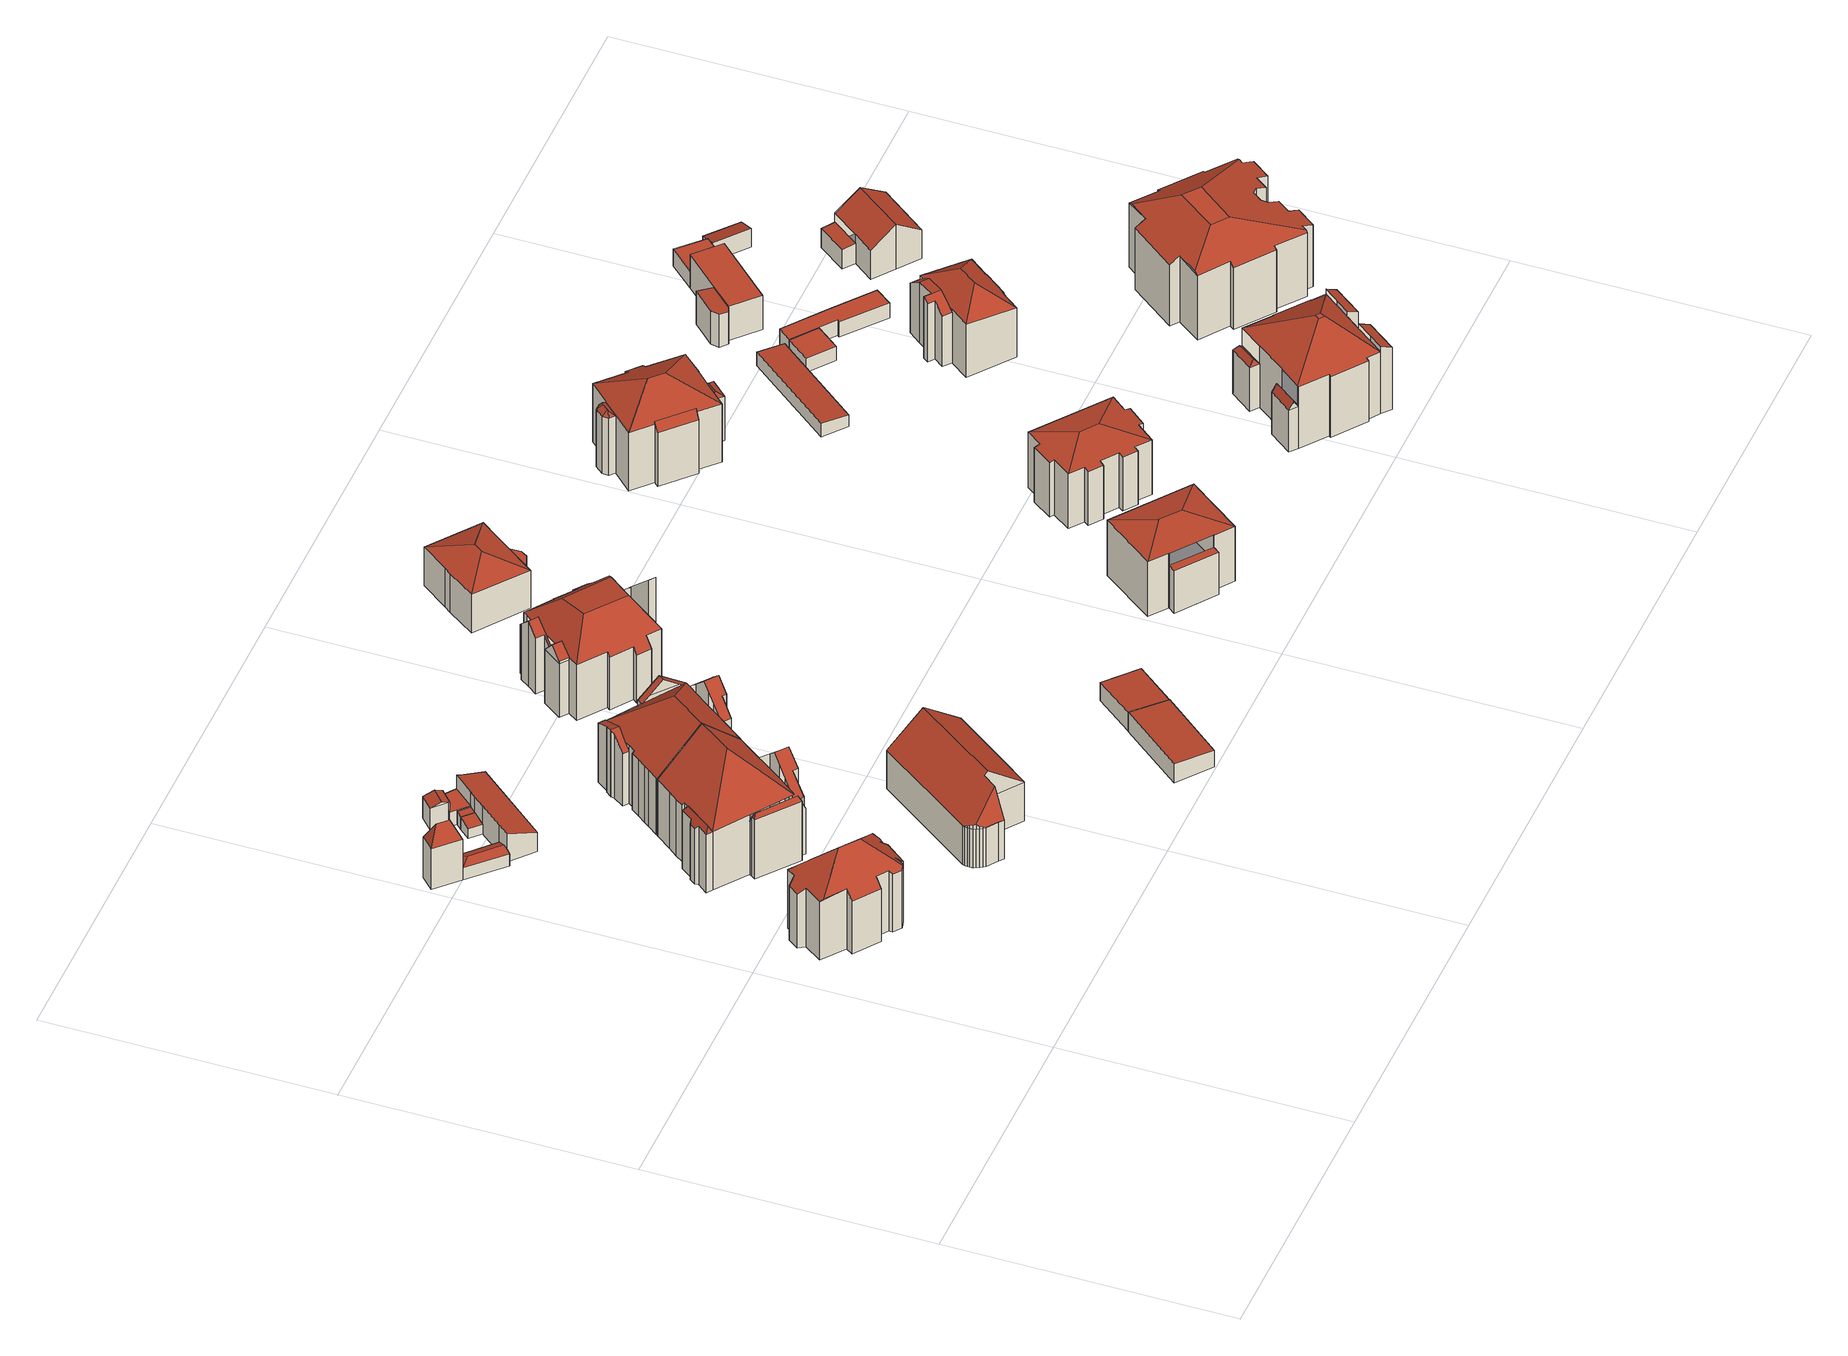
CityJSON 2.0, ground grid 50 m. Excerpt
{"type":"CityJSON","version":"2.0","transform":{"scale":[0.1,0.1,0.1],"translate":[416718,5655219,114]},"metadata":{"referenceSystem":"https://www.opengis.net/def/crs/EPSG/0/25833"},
"CityObjects":{
"building1":{"type":"Building","attributes":{"Dachtyp_tdc":"tdcFreeFormRoof","Gemeindeschluessel":14612000,"Dachneigung":44.99,"QualitaetDacherkennung":60,"Geometrietyp2DReferenz":"3000","measuredHeight":16.73,"function":"31001_9998","roofType":"5000"},"geometry":[{"type":"Solid","lod":"2","boundaries":[[[[0,1,2,3]],[[1,4,5,2]],[[4,6,7,5]],[[6,8,9,7]],[[8,10,11,9]],[[10,12,13,11]],[[12,14,15,13]],[[14,16,17,15]],[[16,18,19,17]],[[18,20,21,19]],[[20,22,23,21]],[[22,24,25,23]],[[24,26,27,25]],[[26,28,29,27]],[[28,30,31,29]],[[30,32,33,31]],[[32,34,35,33]],[[34,36,37,35]],[[36,38,39,37]],[[38,40,41,39]],[[40,42,43,41]],[[42,44,45,43]],[[44,46,47,45]],[[46,48,49,47]],[[48,50,51,49]],[[50,52,53,51]],[[52,54,55,53]],[[54,0,3,55]],[[56,57,8,6,4,1,0,58]],[[36,34,32,30,28,26,59,60,61,40,38]],[[60,56,58,54,52,50,48,46,44,42,61]],[[59,24,22,20,18,16,14,12,10,57,56,60]],[[10,8,57]],[[26,24,59]],[[42,40,61]],[[0,54,58]],[[3,2,5,7,9,11,13,15,17,19,21,23,25,27,29,31,33,35,37,39,41,43,45,47,49,51,53,55]]]],"semantics":{"surfaces":[{"type":"WallSurface"},{"type":"RoofSurface"},{"type":"GroundSurface"}],"values":[[0,0,0,0,0,0,0,0,0,0,0,0,0,0,0,0,0,0,0,0,0,0,0,0,0,0,0,0,1,1,1,1,0,0,0,0,2]]}}]},
"building2":{"type":"Building","attributes":{"Dachtyp_tdc":"tdcFreeFormRoof","Gemeindeschluessel":14612000,"Dachneigung":65.09,"QualitaetDacherkennung":2,"Geometrietyp2DReferenz":"3000","measuredHeight":11.68,"function":"31001_9998","roofType":"5000"},"geometry":[{"type":"Solid","lod":"2","boundaries":[[[[62,63,64]],[[64,63,65,66]],[[63,67,68,65]],[[67,69,70,68]],[[69,64,66,70]],[[71,69,67]],[[62,71,67,63]],[[71,62,64,69]],[[66,65,68,70]]]],"semantics":{"surfaces":[{"type":"RoofSurface"},{"type":"WallSurface"},{"type":"GroundSurface"}],"values":[[0,1,1,1,1,0,0,0,2]]}}]},
"building3":{"type":"Building","attributes":{"Dachtyp_tdc":"tdcFreeFormRoof","Gemeindeschluessel":14612000,"Dachneigung":19.41,"QualitaetDacherkennung":43,"Geometrietyp2DReferenz":"3000","measuredHeight":3.13,"function":"31001_9998","roofType":"5000"},"geometry":[{"type":"Solid","lod":"2","boundaries":[[[[72,73,74,75]],[[73,76,65,74]],[[76,77,66,65]],[[77,78,79,66]],[[78,72,75,79]],[[80,77,76]],[[76,73,81,82,80]],[[82,78,77,80]],[[72,81,73]],[[78,82,81,72]],[[75,74,65,66,79]]]],"semantics":{"surfaces":[{"type":"WallSurface"},{"type":"RoofSurface"},{"type":"GroundSurface"}],"values":[[0,0,0,0,0,1,1,1,0,0,2]]}}]},
"building4":{"type":"Building","attributes":{"Gemeindeschluessel":14612000,"Geometrietyp2DReferenz":"3000","function":"31001_9998","roofType":"9999"},"children":["building4-1","building4-2","building4-3","building4-4"]},
"building4-1":{"type":"BuildingPart","attributes":{"Dachtyp_tdc":"tdcFreeFormRoof","Dachneigung":59.62,"QualitaetDacherkennung":45,"Geometrietyp2DReferenz":"3000","measuredHeight":12.99,"roofType":"5000"},"parents":["building4"],"geometry":[{"type":"MultiSurface","lod":"2","boundaries":[[[83,84,85,86]],[[84,87,88,85]],[[87,89,90,88]],[[89,91,92,90]],[[91,93,94,92]],[[95,96,97,98]],[[95,83,86,96]],[[93,91,99]],[[91,89,87,84,83,95,100,99]],[[95,98,100]],[[98,93,99,100]],[[86,85,88,90,92,94,97,96]]],"semantics":{"surfaces":[{"type":"WallSurface"},{"type":"RoofSurface"},{"type":"GroundSurface"}],"values":[0,0,0,0,0,0,0,1,1,1,1,2]}}]},
"building4-2":{"type":"BuildingPart","attributes":{"Dachtyp_tdc":"tdcGableRoof","Dachneigung":44.29,"QualitaetDacherkennung":63,"Geometrietyp2DReferenz":"3000","measuredHeight":16.95,"roofType":"3100"},"parents":["building4"],"geometry":[{"type":"MultiSurface","lod":"2","boundaries":[[[101,102,103,104,105]],[[102,106,107,103]],[[106,108,109,107]],[[108,110,111,109]],[[110,112,113,111]],[[112,114,115,113]],[[114,116,117,118,115]],[[110,108,106,102,101,119]],[[119,120,121,116,114,112,110]],[[118,122,123,124,104,103,107,109,111,113,115]]],"semantics":{"surfaces":[{"type":"WallSurface"},{"type":"RoofSurface"},{"type":"GroundSurface"}],"values":[0,0,0,0,0,0,0,1,1,2]}}]},
"building4-3":{"type":"BuildingPart","attributes":{"Dachtyp_tdc":"tdcFreeFormRoof","Dachneigung":65.92,"QualitaetDacherkennung":29,"Geometrietyp2DReferenz":"3000","measuredHeight":13.08,"roofType":"5000"},"parents":["building4"],"geometry":[{"type":"MultiSurface","lod":"2","boundaries":[[[117,125,126,118]],[[125,127,128,126]],[[127,129,130,128]],[[129,131,132,130]],[[131,133,134,132]],[[133,135,136,134]],[[133,131,137]],[[131,129,138,137]],[[129,127,138]],[[127,125,117,139]],[[127,139,140,135,133,137,138]],[[122,118,126,128,130,132,134,136,123]]],"semantics":{"surfaces":[{"type":"WallSurface"},{"type":"RoofSurface"},{"type":"GroundSurface"}],"values":[0,0,0,0,0,0,1,1,1,1,1,2]}}]},
"building4-4":{"type":"BuildingPart","attributes":{"Dachtyp_tdc":"tdcHipAndGableRoof","Dachneigung":43.35,"QualitaetDacherkennung":45,"Geometrietyp2DReferenz":"3000","measuredHeight":19.34,"roofType":"5000"},"parents":["building4"],"geometry":[{"type":"MultiSurface","lod":"2","boundaries":[[[141,142,143,144]],[[142,145,146,143]],[[145,147,148,146]],[[147,149,150,148]],[[149,151,152,150]],[[151,153,154,152]],[[153,105,104,154]],[[155,98,97,136,135]],[[93,156,157,94]],[[156,141,144,157]],[[98,155,158,159]],[[158,120,160,105,153,151,159]],[[151,149,147,145,142,141,156,93,98,159]],[[144,143,146,148,150,152,154,104,124,123,136,97,94,157]]],"semantics":{"surfaces":[{"type":"WallSurface"},{"type":"RoofSurface"},{"type":"GroundSurface"}],"values":[0,0,0,0,0,0,0,0,0,0,1,1,1,2]}}]},
"building5":{"type":"Building","attributes":{"Dachtyp_tdc":"tdcPolyFlatRoof","Gemeindeschluessel":14612000,"Dachneigung":14.64,"QualitaetDacherkennung":51,"Geometrietyp2DReferenz":"3000","measuredHeight":2.59,"function":"31001_9998","roofType":"2100"},"geometry":[{"type":"Solid","lod":"2","boundaries":[[[[161,162,163,164]],[[162,165,166,163]],[[165,167,168,166]],[[167,161,164,168]],[[167,165,162,161]],[[164,163,166,168]]]],"semantics":{"surfaces":[{"type":"WallSurface"},{"type":"RoofSurface"},{"type":"GroundSurface"}],"values":[[0,0,0,0,1,2]]}}]},
"building6":{"type":"Building","attributes":{"Dachtyp_tdc":"tdcPolyFlatRoof","Gemeindeschluessel":14612000,"Dachneigung":19.6,"QualitaetDacherkennung":75,"Geometrietyp2DReferenz":"3000","measuredHeight":5.77,"function":"31001_9998","roofType":"2100"},"geometry":[{"type":"Solid","lod":"2","boundaries":[[[[169,170,171,172]],[[170,173,174,171]],[[173,175,176,174]],[[175,177,168,176]],[[177,178,166,168]],[[178,179,180,166]],[[179,181,182,180]],[[181,183,184,182]],[[183,169,172,184]],[[183,181,179,178,177,175,173,170,169]],[[172,171,174,176,168,166,180,182,184]]]],"semantics":{"surfaces":[{"type":"WallSurface"},{"type":"RoofSurface"},{"type":"GroundSurface"}],"values":[[0,0,0,0,0,0,0,0,0,1,2]]}}]},
"building7":{"type":"Building","attributes":{"Dachtyp_tdc":"tdcPolyFlatRoof","Gemeindeschluessel":14612000,"Dachneigung":11.37,"QualitaetDacherkennung":55,"Geometrietyp2DReferenz":"3000","measuredHeight":2.81,"function":"31001_9998","roofType":"2100"},"geometry":[{"type":"Solid","lod":"2","boundaries":[[[[162,185,186,163]],[[185,187,180,186]],[[187,165,166,180]],[[165,162,163,166]],[[165,187,185,162]],[[163,186,180,166]]]],"semantics":{"surfaces":[{"type":"WallSurface"},{"type":"RoofSurface"},{"type":"GroundSurface"}],"values":[[0,0,0,0,1,2]]}}]},
"building8":{"type":"Building","attributes":{"Dachtyp_tdc":"tdcFreeFormRoof","Gemeindeschluessel":14612000,"Dachneigung":20.77,"QualitaetDacherkennung":67,"Geometrietyp2DReferenz":"3000","measuredHeight":5.11,"function":"31001_9998","roofType":"5000"},"geometry":[{"type":"Solid","lod":"2","boundaries":[[[[188,189,190,191]],[[189,192,193,190]],[[192,194,195,193]],[[194,196,197,195]],[[196,198,199,197]],[[198,188,191,199]],[[194,192,200,201,198,196]],[[201,200,189,188]],[[192,189,200]],[[188,198,201]],[[191,190,193,195,197,199]]]],"semantics":{"surfaces":[{"type":"WallSurface"},{"type":"RoofSurface"},{"type":"GroundSurface"}],"values":[[0,0,0,0,0,0,1,1,0,0,2]]}}]},
"building9":{"type":"Building","attributes":{"Dachtyp_tdc":"tdcPolyFlatRoof","Gemeindeschluessel":14612000,"Dachneigung":0,"QualitaetDacherkennung":63,"Geometrietyp2DReferenz":"3000","measuredHeight":2.99,"function":"31001_9998","roofType":"1000"},"geometry":[{"type":"Solid","lod":"2","boundaries":[[[[202,203,180,182]],[[203,204,186,180]],[[204,205,206,186]],[[205,207,208,206]],[[207,209,210,208]],[[209,211,212,210]],[[211,213,214,212]],[[213,215,216,214]],[[215,202,182,216]],[[215,213,211,209,207,205,204,203,202]],[[182,180,186,206,208,210,212,214,216]]]],"semantics":{"surfaces":[{"type":"WallSurface"},{"type":"RoofSurface"},{"type":"GroundSurface"}],"values":[[0,0,0,0,0,0,0,0,0,1,2]]}}]},
"building10":{"type":"Building","attributes":{"Dachtyp_tdc":"tdcFreeFormRoof","Gemeindeschluessel":14612000,"Dachneigung":38.73,"QualitaetDacherkennung":68,"Geometrietyp2DReferenz":"3000","measuredHeight":13.42,"function":"31001_3211","roofType":"5000"},"geometry":[{"type":"Solid","lod":"2","boundaries":[[[[217,218,219,220]],[[218,221,222,219]],[[221,223,224,222]],[[223,225,226,224]],[[225,227,228,226]],[[227,229,230,228]],[[229,231,232,230]],[[231,233,234,232]],[[233,235,236,234]],[[235,237,238,236]],[[237,239,240,238]],[[239,241,242,240]],[[241,243,244,242]],[[243,245,246,244]],[[245,247,248,246]],[[247,217,220,248]],[[249,250,251,252,253,254,221,255]],[[245,256,257,258,259]],[[256,243,260,261,262,263,264,249,255,265,257]],[[217,258,257,265,218]],[[218,265,255,221]],[[231,250,249,264,233]],[[233,264,263,235]],[[235,263,262,237]],[[237,262,261,239]],[[239,261,260,241]],[[241,260,243]],[[245,259,247]],[[247,259,258,217]],[[223,254,253,225]],[[221,254,223]],[[225,253,252,227]],[[227,252,251,229]],[[229,251,250,231]],[[243,256,245]],[[220,219,222,224,226,228,230,232,234,236,238,240,242,244,246,248]]]],"semantics":{"surfaces":[{"type":"WallSurface"},{"type":"RoofSurface"},{"type":"GroundSurface"}],"values":[[0,0,0,0,0,0,0,0,0,0,0,0,0,0,0,0,1,1,1,0,0,0,0,0,0,0,0,0,0,0,0,0,0,0,0,2]]}}]},
"building11":{"type":"Building","attributes":{"Gemeindeschluessel":14612000,"Geometrietyp2DReferenz":"3000","function":"31001_9998","roofType":"9999"},"children":["building11-1","building11-2","building11-3","building11-4"]},
"building11-1":{"type":"BuildingPart","attributes":{"Dachtyp_tdc":"tdcHipAndGableRoof","Dachneigung":42.98,"QualitaetDacherkennung":52,"Geometrietyp2DReferenz":"3000","measuredHeight":19.14,"roofType":"5000"},"parents":["building11"],"geometry":[{"type":"MultiSurface","lod":"2","boundaries":[[[266,267,268,269]],[[267,270,271,268]],[[270,272,273,271]],[[272,274,275,273]],[[274,276,277,275]],[[276,278,279,277]],[[278,280,281,279]],[[280,282,283,284,281]],[[285,286,287,288]],[[286,289,290,287]],[[291,292,293,294,295]],[[292,266,269,293]],[[296,297,298,289,286,285,299]],[[285,300,301,282,280,278,276,274,272,270,267,266,299]],[[266,292,291,302,303,304,296,299]],[[269,268,271,273,275,277,279,281,284,305,288,287,306,307,294,293]]],"semantics":{"surfaces":[{"type":"WallSurface"},{"type":"RoofSurface"},{"type":"GroundSurface"}],"values":[0,0,0,0,0,0,0,0,0,0,0,0,1,1,1,2]}}]},
"building11-2":{"type":"BuildingPart","attributes":{"Dachtyp_tdc":"tdcGableRoof","Dachneigung":22.25,"QualitaetDacherkennung":24,"Geometrietyp2DReferenz":"3000","measuredHeight":13.71,"roofType":"3100"},"parents":["building11"],"geometry":[{"type":"MultiSurface","lod":"2","boundaries":[[[308,309,285,288,310]],[[283,311,312,284]],[[311,313,314,312]],[[313,315,316,314]],[[315,317,318,316]],[[317,319,320,318]],[[319,321,322,320]],[[321,308,310,322]],[[317,315,313,311,283,301,323]],[[323,309,308,321,319,317]],[[310,288,305,284,312,314,316,318,320,322]]],"semantics":{"surfaces":[{"type":"WallSurface"},{"type":"RoofSurface"},{"type":"GroundSurface"}],"values":[0,0,0,0,0,0,0,0,1,1,2]}}]},
"building11-3":{"type":"BuildingPart","attributes":{"Dachtyp_tdc":"tdcGableRoof","Dachneigung":37.11,"QualitaetDacherkennung":23,"Geometrietyp2DReferenz":"3000","measuredHeight":15.25,"roofType":"3100"},"parents":["building11"],"geometry":[{"type":"MultiSurface","lod":"2","boundaries":[[[290,324,325,287]],[[324,326,327,325]],[[326,328,329,330,327]],[[326,324,331]],[[324,290,298,332,331]],[[328,326,331,332,297,333]],[[287,325,327,330,306]]],"semantics":{"surfaces":[{"type":"WallSurface"},{"type":"RoofSurface"},{"type":"GroundSurface"}],"values":[0,0,0,0,1,1,2]}}]},
"building11-4":{"type":"BuildingPart","attributes":{"Dachtyp_tdc":"tdcGableRoof","Dachneigung":44.66,"QualitaetDacherkennung":70,"Geometrietyp2DReferenz":"3000","measuredHeight":16.88,"roofType":"3100"},"parents":["building11"],"geometry":[{"type":"MultiSurface","lod":"2","boundaries":[[[334,295,294,335]],[[329,336,337,330]],[[336,338,339,337]],[[338,340,341,339]],[[340,342,343,341]],[[342,344,345,343]],[[344,346,347,345]],[[346,334,335,347]],[[342,340,338,336,329,348,304,349]],[[349,302,295,334,346,344,342]],[[335,294,307,306,330,337,339,341,343,345,347]]],"semantics":{"surfaces":[{"type":"WallSurface"},{"type":"RoofSurface"},{"type":"GroundSurface"}],"values":[0,0,0,0,0,0,0,0,1,1,2]}}]},
"building12":{"type":"Building","attributes":{"Dachtyp_tdc":"tdcPolyFlatRoof","Gemeindeschluessel":14612000,"Dachneigung":4.57,"QualitaetDacherkennung":55,"Geometrietyp2DReferenz":"3000","measuredHeight":3.99,"function":"31001_9998","roofType":"2100"},"geometry":[{"type":"Solid","lod":"2","boundaries":[[[[350,351,352,353]],[[351,354,355,352]],[[354,356,357,355]],[[356,350,353,357]],[[356,354,351,350]],[[353,352,355,357]]]],"semantics":{"surfaces":[{"type":"WallSurface"},{"type":"RoofSurface"},{"type":"GroundSurface"}],"values":[[0,0,0,0,1,2]]}}]},
"building13":{"type":"Building","attributes":{"Dachtyp_tdc":"tdcPolyFlatRoof","Gemeindeschluessel":14612000,"Dachneigung":4.62,"QualitaetDacherkennung":66,"Geometrietyp2DReferenz":"3000","measuredHeight":3.86,"function":"31001_9998","roofType":"2100"},"geometry":[{"type":"Solid","lod":"2","boundaries":[[[[358,359,360,361]],[[359,362,363,360]],[[362,364,365,363]],[[364,358,361,365]],[[364,362,359,358]],[[361,360,363,365]]]],"semantics":{"surfaces":[{"type":"WallSurface"},{"type":"RoofSurface"},{"type":"GroundSurface"}],"values":[[0,0,0,0,1,2]]}}]},
"building14":{"type":"Building","attributes":{"Gemeindeschluessel":14612000,"Geometrietyp2DReferenz":"3000","function":"31001_9998","roofType":"9999"},"children":["building14-1","building14-2","building14-3","building14-4"]},
"building14-1":{"type":"BuildingPart","attributes":{"Dachtyp_tdc":"tdcGableRoof","Dachneigung":45.53,"QualitaetDacherkennung":38,"Geometrietyp2DReferenz":"3000","measuredHeight":13.4,"roofType":"3100"},"parents":["building14"],"geometry":[{"type":"MultiSurface","lod":"2","boundaries":[[[366,367,368,369]],[[367,370,371,368]],[[370,372,373,371]],[[372,374,375,373]],[[374,376,377,375]],[[376,378,379,377]],[[380,366,369,381]],[[382,383,378,376,374,372,370]],[[370,367,366,380,384,385,382]],[[369,368,371,373,375,377,379,386,387,381]]],"semantics":{"surfaces":[{"type":"WallSurface"},{"type":"RoofSurface"},{"type":"GroundSurface"}],"values":[0,0,0,0,0,0,0,1,1,2]}}]},
"building14-2":{"type":"BuildingPart","attributes":{"Dachtyp_tdc":"tdcCutTentRoof","Dachneigung":44.46,"QualitaetDacherkennung":56,"Geometrietyp2DReferenz":"3000","measuredHeight":16.16,"roofType":"9999"},"parents":["building14"],"geometry":[{"type":"MultiSurface","lod":"2","boundaries":[[[388,379,378]],[[388,389,390,379]],[[389,391,392,390]],[[391,393,394,392]],[[393,395,396,394]],[[395,397,398,396]],[[397,399,400,398]],[[399,401,402,400]],[[401,403,404,402]],[[403,405,406,404]],[[407,408,409,410]],[[408,411,412,409]],[[411,413,414,412]],[[413,415,416,414]],[[415,417,418,416]],[[417,419,420,418]],[[419,421,422,420]],[[421,423,424,422]],[[423,425,426,424]],[[425,427,426]],[[403,401,399,397,395,393,391,389,428,429]],[[408,407,405,403,429,430]],[[423,421,419,417,415,413,411,408,430,431]],[[389,388,383,432,385,433,425,423,431,428]],[[431,430,429,428]],[[379,390,392,394,396,398,400,402,404,406,410,409,412,414,416,418,420,422,424,426,387,386]]],"semantics":{"surfaces":[{"type":"WallSurface"},{"type":"RoofSurface"},{"type":"GroundSurface"}],"values":[0,0,0,0,0,0,0,0,0,0,0,0,0,0,0,0,0,0,0,0,1,1,1,1,1,2]}}]},
"building14-3":{"type":"BuildingPart","attributes":{"Dachtyp_tdc":"tdcPolyFlatRoof","Dachneigung":44.87,"QualitaetDacherkennung":36,"Geometrietyp2DReferenz":"3000","measuredHeight":18.58,"roofType":"2100"},"parents":["building14"],"geometry":[{"type":"MultiSurface","lod":"2","boundaries":[[[434,435,436,437]],[[435,438,410,436]],[[438,407,410]],[[405,434,437,406]],[[405,438,435,434]],[[437,436,410,406]]],"semantics":{"surfaces":[{"type":"WallSurface"},{"type":"RoofSurface"},{"type":"GroundSurface"}],"values":[0,0,0,0,1,2]}}]},
"building14-4":{"type":"BuildingPart","attributes":{"Dachtyp_tdc":"tdcGableRoof","Dachneigung":49.42,"QualitaetDacherkennung":43,"Geometrietyp2DReferenz":"3000","measuredHeight":13.45,"roofType":"3100"},"parents":["building14"],"geometry":[{"type":"MultiSurface","lod":"2","boundaries":[[[439,440,441,442]],[[440,443,380,381,441]],[[427,439,442,426]],[[444,445,446,447]],[[443,440,446,445,433,448]],[[439,447,446,440]],[[427,425,444,447,439]],[[442,441,381,387,426]]],"semantics":{"surfaces":[{"type":"WallSurface"},{"type":"RoofSurface"},{"type":"GroundSurface"}],"values":[0,0,0,1,1,0,0,2]}}]},
"building15":{"type":"Building","attributes":{"Gemeindeschluessel":14612000,"Geometrietyp2DReferenz":"3000","function":"31001_9998","roofType":"9999"},"children":["building15-1","building15-2"]},
"building15-1":{"type":"BuildingPart","attributes":{"Dachtyp_tdc":"tdcHipRoof","Dachneigung":20.78,"QualitaetDacherkennung":59,"Geometrietyp2DReferenz":"3000","measuredHeight":10.06,"roofType":"3200"},"parents":["building15"],"geometry":[{"type":"MultiSurface","lod":"2","boundaries":[[[449,450,451,452]],[[450,453,454,451]],[[453,455,456,454]],[[455,457,458,456]],[[457,459,460,458]],[[459,461,462,463,460]],[[464,449,452,465,466]],[[459,457,467]],[[450,449,468]],[[457,455,453,450,468,467]],[[449,464,461,459,467,468]],[[452,451,454,456,458,460,463,465]]],"semantics":{"surfaces":[{"type":"WallSurface"},{"type":"RoofSurface"},{"type":"GroundSurface"}],"values":[0,0,0,0,0,0,0,1,1,1,1,2]}}]},
"building15-2":{"type":"BuildingPart","attributes":{"Dachtyp_tdc":"tdcPolyFlatRoof","Dachneigung":3.1,"QualitaetDacherkennung":47,"Geometrietyp2DReferenz":"3000","measuredHeight":4.88,"roofType":"2100"},"parents":["building15"],"geometry":[{"type":"MultiSurface","lod":"2","boundaries":[[[469,466,465,470]],[[462,471,472,463]],[[471,473,474,472]],[[473,475,476,474]],[[475,477,478,476]],[[477,479,480,478]],[[479,481,482,480]],[[481,483,484,482]],[[481,479,477,475,473,471,462,466,469,483]],[[484,470,465,463,472,474,476,478,480,482]],[[483,469,470,484]]],"semantics":{"surfaces":[{"type":"WallSurface"},{"type":"RoofSurface"},{"type":"GroundSurface"}],"values":[0,0,0,0,0,0,0,0,1,2,0]}}]},
"building16":{"type":"Building","attributes":{"Gemeindeschluessel":14612000,"Geometrietyp2DReferenz":"3000","function":"31001_9998","roofType":"9999"},"children":["building16-1","building16-2"]},
"building16-1":{"type":"BuildingPart","attributes":{"Dachtyp_tdc":"tdcHipRoof","Dachneigung":12.23,"QualitaetDacherkennung":82,"Geometrietyp2DReferenz":"3000","measuredHeight":12.56,"roofType":"3200"},"parents":["building16"],"geometry":[{"type":"MultiSurface","lod":"2","boundaries":[[[485,486,487,488,489]],[[486,490,491,487]],[[490,492,493,491]],[[492,494,495,493]],[[494,496,497,495]],[[496,498,499,497]],[[498,500,501,502,499]],[[496,494,503]],[[492,490,504]],[[494,492,504,503]],[[490,486,485,500,498,496,503,504]],[[488,487,491,493,495,497,499,502]]],"semantics":{"surfaces":[{"type":"WallSurface"},{"type":"RoofSurface"},{"type":"GroundSurface"}],"values":[0,0,0,0,0,0,0,1,1,1,1,2]}}]},
"building16-2":{"type":"BuildingPart","attributes":{"Dachtyp_tdc":"tdcPolyFlatRoof","Dachneigung":0,"QualitaetDacherkennung":47,"Geometrietyp2DReferenz":"3000","measuredHeight":8.72,"roofType":"1000"},"parents":["building16"],"geometry":[{"type":"MultiSurface","lod":"2","boundaries":[[[501,505,499,502]],[[505,506,507,499]],[[506,508,509,507]],[[508,489,488,509]],[[489,508,506,505,501]],[[502,499,507,509,488]]],"semantics":{"surfaces":[{"type":"WallSurface"},{"type":"RoofSurface"},{"type":"GroundSurface"}],"values":[0,0,0,0,1,2]}}]},
"building17":{"type":"Building","attributes":{"Dachtyp_tdc":"tdcHipRoof","Gemeindeschluessel":14612000,"Dachneigung":12.37,"QualitaetDacherkennung":81,"Geometrietyp2DReferenz":"3000","measuredHeight":12.57,"function":"31001_9998","roofType":"3200"},"geometry":[{"type":"Solid","lod":"2","boundaries":[[[[510,511,512,513]],[[511,514,515,512]],[[514,516,517,515]],[[516,518,519,517]],[[518,520,521,519]],[[520,522,523,521]],[[522,524,525,523]],[[524,526,527,525]],[[526,528,529,527]],[[528,530,531,529]],[[530,532,533,531]],[[532,534,535,533]],[[534,536,537,535]],[[536,538,539,537]],[[538,540,541,539]],[[540,542,543,541]],[[542,544,545,543]],[[544,546,547,545]],[[546,548,549,547]],[[548,510,513,549]],[[544,542,540,538,536,534,550]],[[532,530,528,526,524,522,551]],[[534,532,551,550]],[[522,520,518,516,514,511,510,548,546,544,550,551]],[[513,512,515,517,519,521,523,525,527,529,531,533,535,537,539,541,543,545,547,549]]]],"semantics":{"surfaces":[{"type":"WallSurface"},{"type":"RoofSurface"},{"type":"GroundSurface"}],"values":[[0,0,0,0,0,0,0,0,0,0,0,0,0,0,0,0,0,0,0,0,1,1,1,1,2]]}}]},
"building18":{"type":"Building","attributes":{"Gemeindeschluessel":14612000,"Geometrietyp2DReferenz":"3000","function":"31001_9998","roofType":"9999"},"children":["building18-1","building18-2","building18-3","building18-4"]},
"building18-1":{"type":"BuildingPart","attributes":{"Dachtyp_tdc":"tdcFreeFormRoof","Dachneigung":39.09,"QualitaetDacherkennung":1,"Geometrietyp2DReferenz":"3000","measuredHeight":12.44,"roofType":"5000"},"parents":["building18"],"geometry":[{"type":"MultiSurface","lod":"2","boundaries":[[[552,553,554,555]],[[553,556,557,554]],[[556,558,559,557]],[[558,560,561,559]],[[560,562,563,561]],[[564,562,560]],[[565,564,560,558]],[[566,565,558,556]],[[567,566,556,553]],[[567,553,552]],[[564,565,566,567,552,562]],[[555,554,557,559,561,563]]],"semantics":{"surfaces":[{"type":"WallSurface"},{"type":"RoofSurface"},{"type":"GroundSurface"}],"values":[0,0,0,0,0,1,1,1,1,1,1,2]}}]},
"building18-2":{"type":"BuildingPart","attributes":{"Dachtyp_tdc":"tdcFreeFormRoof","Dachneigung":36.74,"QualitaetDacherkennung":22,"Geometrietyp2DReferenz":"3000","measuredHeight":10.04,"roofType":"5000"},"parents":["building18"],"geometry":[{"type":"MultiSurface","lod":"2","boundaries":[[[568,569,570,571]],[[569,572,573,570]],[[572,574,575,573]],[[576,568,571,577]],[[578,574,572]],[[579,578,572,569]],[[579,569,568,576]],[[578,579,576,574]],[[571,570,573,575,577]]],"semantics":{"surfaces":[{"type":"WallSurface"},{"type":"RoofSurface"},{"type":"GroundSurface"}],"values":[0,0,0,0,1,1,1,1,2]}}]},
"building18-3":{"type":"BuildingPart","attributes":{"Dachtyp_tdc":"tdcHipRoof","Dachneigung":29.86,"QualitaetDacherkennung":71,"Geometrietyp2DReferenz":"3000","measuredHeight":15.55,"roofType":"3200"},"parents":["building18"],"geometry":[{"type":"MultiSurface","lod":"2","boundaries":[[[580,581,582,583]],[[581,584,552,555,582]],[[585,586,587,563,562]],[[586,588,589,587]],[[588,590,591,589]],[[590,592,593,591]],[[586,585,584,581,594]],[[595,596,597,598,599,600]],[[581,580,601,595,600,594]],[[599,602,592,590,588,586,594,600]],[[593,603,604,571,577,575,605,606,583,582,555,563,587,589,591]],[[592,602,603,593]],[[602,599,604,603]],[[599,598,571,604]],[[598,597,576,577,571]],[[596,595,605,575,574]],[[595,601,606,605]]],"semantics":{"surfaces":[{"type":"WallSurface"},{"type":"RoofSurface"},{"type":"GroundSurface"}],"values":[0,0,0,0,0,0,1,1,1,1,2,0,0,0,0,0,0]}}]},
"building18-4":{"type":"BuildingPart","attributes":{"Dachtyp_tdc":"tdcPolyFlatRoof","Dachneigung":58.13,"QualitaetDacherkennung":44,"Geometrietyp2DReferenz":"3000","measuredHeight":12.59,"roofType":"2100"},"parents":["building18"],"geometry":[{"type":"MultiSurface","lod":"2","boundaries":[[[607,608,580,583,609]],[[610,611,612,606,601]],[[611,607,609,612]],[[611,610,608,607]],[[609,583,606,612]]],"semantics":{"surfaces":[{"type":"WallSurface"},{"type":"RoofSurface"},{"type":"GroundSurface"}],"values":[0,0,0,1,2]}}]},
"building19":{"type":"Building","attributes":{"Dachtyp_tdc":"tdcPolyFlatRoof","Gemeindeschluessel":14612000,"Dachneigung":5.17,"QualitaetDacherkennung":84,"Geometrietyp2DReferenz":"3000","measuredHeight":2.78,"function":"31001_9998","roofType":"2100"},"geometry":[{"type":"Solid","lod":"2","boundaries":[[[[613,614,615,616]],[[614,617,618,615]],[[617,619,620,618]],[[619,613,616,620]],[[619,617,614,613]],[[616,615,618,620]]]],"semantics":{"surfaces":[{"type":"WallSurface"},{"type":"RoofSurface"},{"type":"GroundSurface"}],"values":[[0,0,0,0,1,2]]}}]},
"building20":{"type":"Building","attributes":{"Gemeindeschluessel":14612000,"Geometrietyp2DReferenz":"3000","function":"31001_9998","roofType":"9999"},"children":["building20-1","building20-2","building20-3","building20-4","building20-5"]},
"building20-1":{"type":"BuildingPart","attributes":{"Dachtyp_tdc":"tdcPolyFlatRoof","Dachneigung":29.15,"QualitaetDacherkennung":69,"Geometrietyp2DReferenz":"3000","measuredHeight":13.77,"roofType":"2100"},"parents":["building20"],"geometry":[{"type":"MultiSurface","lod":"2","boundaries":[[[621,622,623,624,625]],[[622,626,627,623]],[[626,628,629,630,627]],[[628,626,622,621]],[[624,623,627,630]]],"semantics":{"surfaces":[{"type":"WallSurface"},{"type":"RoofSurface"},{"type":"GroundSurface"}],"values":[0,0,0,1,2]}}]},
"building20-2":{"type":"BuildingPart","attributes":{"Dachtyp_tdc":"tdcCutTentRoof","Dachneigung":27.26,"QualitaetDacherkennung":57,"Geometrietyp2DReferenz":"3000","measuredHeight":16.97,"roofType":"9999"},"parents":["building20"],"geometry":[{"type":"MultiSurface","lod":"2","boundaries":[[[631,632,633]],[[631,634,635,632]],[[634,636,637,635]],[[636,638,639,637]],[[638,640,641,639]],[[640,642,643,641]],[[642,644,643]],[[645,625,624,646]],[[629,647,648,630]],[[647,649,650,648]],[[649,651,652,650]],[[651,653,654,652]],[[653,655,656,654]],[[655,657,658,659,656]],[[660,661,662,663,664,665]],[[642,640,638,636,634,631,666,667]],[[629,625,645,644,642,667,668]],[[657,655,653,651,649,647,629,668,669]],[[631,661,660,657,669,666]],[[669,668,667,666]],[[632,635,637,639,641,643,646,624,630,648,650,652,654,656,659,664,663]]],"semantics":{"surfaces":[{"type":"WallSurface"},{"type":"RoofSurface"},{"type":"GroundSurface"}],"values":[0,0,0,0,0,0,0,0,0,0,0,0,0,0,0,1,1,1,1,1,2]}}]},
"building20-3":{"type":"BuildingPart","attributes":{"Dachtyp_tdc":"tdcPolyFlatRoof","Dachneigung":29.41,"QualitaetDacherkennung":63,"Geometrietyp2DReferenz":"3000","measuredHeight":13.79,"roofType":"2100"},"parents":["building20"],"geometry":[{"type":"MultiSurface","lod":"2","boundaries":[[[670,671,672,643,644]],[[671,673,674,672]],[[673,675,645,646,674]],[[673,671,670,675]],[[646,643,672,674]]],"semantics":{"surfaces":[{"type":"WallSurface"},{"type":"RoofSurface"},{"type":"GroundSurface"}],"values":[0,0,0,1,2]}}]},
"building20-4":{"type":"BuildingPart","attributes":{"Dachtyp_tdc":"tdcFreeFormRoof","Dachneigung":48.19,"QualitaetDacherkennung":9,"Geometrietyp2DReferenz":"3000","measuredHeight":9.87,"roofType":"5000"},"parents":["building20"],"geometry":[{"type":"MultiSurface","lod":"2","boundaries":[[[676,633,632,677]],[[662,678,679,663]],[[678,676,677,679]],[[633,676,680]],[[676,678,681,680]],[[678,662,681]],[[662,633,680,681]],[[677,632,663,679]]],"semantics":{"surfaces":[{"type":"WallSurface"},{"type":"RoofSurface"},{"type":"GroundSurface"}],"values":[0,0,0,1,1,1,1,2]}}]},
"building20-5":{"type":"BuildingPart","attributes":{"Dachtyp_tdc":"tdcFreeFormRoof","Dachneigung":56.5,"QualitaetDacherkennung":20,"Geometrietyp2DReferenz":"3000","measuredHeight":9.92,"roofType":"5000"},"parents":["building20"],"geometry":[{"type":"MultiSurface","lod":"2","boundaries":[[[682,683,684,685]],[[683,665,664,684]],[[686,682,685,656]],[[687,688,686,658,665]],[[687,665,683]],[[688,687,683,682]],[[688,682,686]],[[685,684,664,659,656]]],"semantics":{"surfaces":[{"type":"WallSurface"},{"type":"RoofSurface"},{"type":"GroundSurface"}],"values":[0,0,0,1,0,1,0,2]}}]},
"building21":{"type":"Building","attributes":{"Dachtyp_tdc":"tdcPolyFlatRoof","Gemeindeschluessel":14612000,"Dachneigung":0,"QualitaetDacherkennung":78,"Geometrietyp2DReferenz":"3000","measuredHeight":2.91,"function":"31001_9998","roofType":"1000"},"geometry":[{"type":"Solid","lod":"2","boundaries":[[[[689,690,691,692]],[[690,693,694,691]],[[693,695,696,694]],[[695,689,692,696]],[[695,693,690,689]],[[692,691,694,696]]]],"semantics":{"surfaces":[{"type":"WallSurface"},{"type":"RoofSurface"},{"type":"GroundSurface"}],"values":[[0,0,0,0,1,2]]}}]},
"building22":{"type":"Building","attributes":{"Dachtyp_tdc":"tdcPolyFlatRoof","Gemeindeschluessel":14612000,"Dachneigung":4.76,"QualitaetDacherkennung":55,"Geometrietyp2DReferenz":"3000","measuredHeight":6.82,"function":"31001_9998","roofType":"2100"},"geometry":[{"type":"Solid","lod":"2","boundaries":[[[[697,698,699,700]],[[698,701,702,699]],[[701,703,704,702]],[[703,705,706,704]],[[705,707,708,706]],[[707,697,700,708]],[[707,705,703,701,698,697]],[[700,699,702,704,706,708]]]],"semantics":{"surfaces":[{"type":"WallSurface"},{"type":"RoofSurface"},{"type":"GroundSurface"}],"values":[[0,0,0,0,0,0,1,2]]}}]},
"building23":{"type":"Building","attributes":{"Gemeindeschluessel":14612000,"Geometrietyp2DReferenz":"3000","function":"31001_9998","roofType":"9999"},"children":["building23-1","building23-2"]},
"building23-1":{"type":"BuildingPart","attributes":{"Dachtyp_tdc":"tdcCutGableRoof","Dachneigung":37.11,"QualitaetDacherkennung":50,"Geometrietyp2DReferenz":"3000","measuredHeight":12.62,"roofType":"9999"},"parents":["building23"],"geometry":[{"type":"MultiSurface","lod":"2","boundaries":[[[709,710,711,712]],[[710,713,714,711]],[[715,716,717,718]],[[716,719,720,717]],[[719,721,722,720]],[[721,723,724,722]],[[723,725,726,724]],[[725,727,728,726]],[[727,709,712,728]],[[723,721,719,716,715,729,730]],[[731,732,713,710,709]],[[730,731,709,727,725,723]],[[712,711,714,733,734,718,717,720,722,724,726,728]]],"semantics":{"surfaces":[{"type":"WallSurface"},{"type":"RoofSurface"},{"type":"GroundSurface"}],"values":[0,0,0,0,0,0,0,0,0,1,1,1,2]}}]},
"building23-2":{"type":"BuildingPart","attributes":{"Dachtyp_tdc":"tdcHipRoof","Dachneigung":38.55,"QualitaetDacherkennung":54,"Geometrietyp2DReferenz":"3000","measuredHeight":13.96,"roofType":"3200"},"parents":["building23"],"geometry":[{"type":"MultiSurface","lod":"2","boundaries":[[[735,736,737,738]],[[736,739,740,737]],[[739,741,742,740]],[[741,743,744,742]],[[743,745,746,744]],[[745,747,715,718,746]],[[748,749,750,714,713]],[[749,751,752,750]],[[751,753,754,752]],[[753,735,738,754]],[[749,748,755]],[[745,743,756]],[[748,732,757,758,729,747,745,756,755]],[[743,741,739,736,735,753,751,749,755,756]],[[738,737,740,742,744,746,718,734,733,714,750,752,754]]],"semantics":{"surfaces":[{"type":"WallSurface"},{"type":"RoofSurface"},{"type":"GroundSurface"}],"values":[0,0,0,0,0,0,0,0,0,0,1,1,1,1,2]}}]},
"building24":{"type":"Building","attributes":{"Dachtyp_tdc":"tdcPolyFlatRoof","Gemeindeschluessel":14612000,"Dachneigung":0,"QualitaetDacherkennung":79,"Geometrietyp2DReferenz":"3000","measuredHeight":3.14,"function":"31001_9998","roofType":"1000"},"geometry":[{"type":"Solid","lod":"2","boundaries":[[[[759,760,761,762]],[[760,763,764,761]],[[763,765,766,764]],[[765,767,768,766]],[[767,769,770,768]],[[769,771,772,770]],[[771,773,774,772]],[[773,759,762,774]],[[773,771,769,767,765,763,760,759]],[[762,761,764,766,768,770,772,774]]]],"semantics":{"surfaces":[{"type":"WallSurface"},{"type":"RoofSurface"},{"type":"GroundSurface"}],"values":[[0,0,0,0,0,0,0,0,1,2]]}}]},
"building25":{"type":"Building","attributes":{"Dachtyp_tdc":"tdcPolyFlatRoof","Gemeindeschluessel":14612000,"Dachneigung":0,"QualitaetDacherkennung":67,"Geometrietyp2DReferenz":"3000","measuredHeight":6.83,"function":"31001_9998","roofType":"1000"},"geometry":[{"type":"Solid","lod":"2","boundaries":[[[[775,776,777,778]],[[775,779,780,781,776]],[[777,782,783,784,778]],[[776,781,782,777]],[[781,780,783,782]],[[780,779,784,783]],[[779,775,778,784]]]],"semantics":{"surfaces":[{"type":"WallSurface"},{"type":"RoofSurface"},{"type":"GroundSurface"}],"values":[[0,1,2,0,0,0,0]]}}]},
"building26":{"type":"Building","attributes":{"Dachtyp_tdc":"tdcPolyFlatRoof","Gemeindeschluessel":14612000,"Dachneigung":0,"QualitaetDacherkennung":64,"Geometrietyp2DReferenz":"3000","measuredHeight":3.35,"function":"31001_9998","roofType":"1000"},"geometry":[{"type":"Solid","lod":"2","boundaries":[[[[785,786,787,783]],[[786,788,789,787]],[[788,790,791,789]],[[790,792,784,791]],[[792,785,783,784]],[[792,790,788,786,785]],[[783,787,789,791,784]]]],"semantics":{"surfaces":[{"type":"WallSurface"},{"type":"RoofSurface"},{"type":"GroundSurface"}],"values":[[0,0,0,0,0,1,2]]}}]},
"building27":{"type":"Building","attributes":{"Dachtyp_tdc":"tdcFreeFormRoof","Gemeindeschluessel":14612000,"Dachneigung":17.36,"QualitaetDacherkennung":46,"Geometrietyp2DReferenz":"3000","measuredHeight":16.51,"function":"31001_9998","roofType":"5000"},"geometry":[{"type":"Solid","lod":"2","boundaries":[[[[793,794,795,796]],[[794,797,798,795]],[[797,799,800,798]],[[799,801,802,800]],[[801,803,804,802]],[[803,805,806,804]],[[805,807,808,806]],[[807,809,810,808]],[[811,812,809,807,805,803,801,799,813,814]],[[815,816,817,818,819,820,812,811]],[[821,822,823,824,825,826,827,816,815,828]],[[829,830,831,832,833,834,835,836,821,828,814,813,797,794,793,837,838,839]],[[814,828,815,811]],[[827,817,816]],[[820,809,812]],[[836,822,821]],[[799,797,813]],[[810,840,841,842,843,844,845,846,847,848,849,850,851,852,853,854,855,856,857,858,859,860,796,795,798,800,802,804,806,808]],[[809,820,840,810]],[[820,819,841,840]],[[819,818,842,841]],[[818,817,843,842]],[[817,827,844,843]],[[827,826,845,844]],[[826,825,846,845]],[[825,824,847,846]],[[824,823,848,847]],[[823,822,849,848]],[[822,836,850,849]],[[836,835,851,850]],[[835,834,852,851]],[[831,830,856,855]],[[834,833,853,852]],[[833,832,854,853]],[[832,831,855,854]],[[830,829,857,856]],[[829,839,858,857]],[[839,838,859,858]],[[838,837,860,859]],[[837,793,796,860]]]],"semantics":{"surfaces":[{"type":"WallSurface"},{"type":"RoofSurface"},{"type":"GroundSurface"}],"values":[[0,0,0,0,0,0,0,0,1,1,1,1,1,0,0,0,0,2,0,0,0,0,0,0,0,0,0,0,0,0,0,0,0,0,0,0,0,0,0,0]]}}]},
"building28":{"type":"Building","attributes":{"Dachtyp_tdc":"tdcPolyFlatRoof","Gemeindeschluessel":14612000,"Dachneigung":20.42,"QualitaetDacherkennung":48,"Geometrietyp2DReferenz":"3000","measuredHeight":3.83,"function":"31001_9998","roofType":"2100"},"geometry":[{"type":"Solid","lod":"2","boundaries":[[[[861,862,863,864]],[[862,865,866,863]],[[865,867,868,866]],[[867,869,870,868]],[[869,861,864,870]],[[869,867,865,862,861]],[[864,863,866,868,870]]]],"semantics":{"surfaces":[{"type":"WallSurface"},{"type":"RoofSurface"},{"type":"GroundSurface"}],"values":[[0,0,0,0,0,1,2]]}}]},
"building29":{"type":"Building","attributes":{"Gemeindeschluessel":14612000,"Geometrietyp2DReferenz":"3000","function":"31001_9998","roofType":"9999"},"children":["building29-1","building29-2"]},
"building29-1":{"type":"BuildingPart","attributes":{"Dachtyp_tdc":"tdcPolyFlatRoof","Dachneigung":5.69,"QualitaetDacherkennung":57,"Geometrietyp2DReferenz":"3000","measuredHeight":4.14,"roofType":"2100"},"parents":["building29"],"geometry":[{"type":"MultiSurface","lod":"2","boundaries":[[[871,872,873,874]],[[872,875,876,873]],[[875,877,878,876]],[[877,875,872,871]],[[874,873,876,878]]],"semantics":{"surfaces":[{"type":"WallSurface"},{"type":"RoofSurface"},{"type":"GroundSurface"}],"values":[0,0,0,1,2]}}]},
"building29-2":{"type":"BuildingPart","attributes":{"Dachtyp_tdc":"tdcGableRoof","Dachneigung":34.75,"QualitaetDacherkennung":69,"Geometrietyp2DReferenz":"3000","measuredHeight":9.13,"roofType":"3100"},"parents":["building29"],"geometry":[{"type":"MultiSurface","lod":"2","boundaries":[[[879,880,881,878,877]],[[880,882,883,881]],[[882,884,885,883]],[[884,886,887,885]],[[886,888,889,887]],[[888,890,874,889]],[[890,871,874]],[[886,884,882,880]],[[880,879,890,888,886]],[[878,881,883,885,887,889,874]]],"semantics":{"surfaces":[{"type":"WallSurface"},{"type":"RoofSurface"},{"type":"GroundSurface"}],"values":[0,0,0,0,0,0,0,1,1,2]}}]}
},
"vertices":[
[64,413,130],[86,444,131],[86,444,11],[64,413,11],[78,456,121],[78,456,11],[92,474,122],[92,474,11],[107,472,132],[107,472,11],[118,487,130],[118,487,11],[158,459,130],[158,459,11],[162,465,123],[162,465,11],[206,433,123],[206,433,11],[199,422,136],[199,422,11],[217,409,135],[217,409,11],[224,410,130],[224,410,11],[239,400,129],[239,400,11],[241,381,128],[241,381,11],[235,374,128],[235,374,11],[226,374,135],[226,374,11],[238,366,122],[238,366,11],[212,330,120],[212,330,11],[200,339,134],[200,339,11],[202,332,129],[202,332,11],[196,324,128],[196,324,11],[181,320,129],[181,320,11],[167,331,129],[167,331,11],[167,337,134],[167,337,11],[148,351,134],[148,351,11],[139,339,119],[139,339,11],[95,371,119],[95,371,11],[104,383,134],[104,383,11],[143,411,178],[117,486,132],[68,409,134],[240,392,135],[175,387,178],[187,322,134],
[45,1021,128],[45,999,94],[66,1022,94],[45,999,11],[66,1022,11],[7,1037,94],[7,1037,11],[29,1059,94],[29,1059,11],[29,1037,128],
[107,949,36],[102,943,36],[102,943,11],[107,949,11],[45,999,36],[66,1022,36],[123,968,36],[123,968,11],[66,1000,42],[107,949,39],[112,956,42],
[163,652,132],[162,658,126],[162,658,13],[163,652,13],[170,668,126],[170,668,13],[175,669,132],[175,669,13],[190,689,132],[190,689,13],[199,681,132],[199,681,13],[149,634,132],[149,634,13],[159,627,13],[159,627,132],[191,680,143],[158,635,143],
[339,617,142],[353,606,142],[353,606,13],[339,617,13],[339,617,140],[335,582,171],[335,582,13],[342,577,171],[342,577,13],[335,567,183],[335,567,13],[320,546,157],[320,546,13],[312,552,157],[312,552,13],[293,526,126],[293,526,106],[293,526,13],[314,583,183],[288,548,140],[279,537,126],[287,531,13],[279,537,13],[314,583,13],
[290,522,106],[290,522,13],[280,530,134],[280,530,13],[274,522,134],[274,522,13],[206,575,134],[206,575,13],[211,582,134],[211,582,13],[214,586,122],[214,586,13],[212,576,143],[273,529,144],[287,531,122],[279,537,122],
[205,695,128],[214,708,128],[214,708,13],[205,695,13],[227,724,128],[227,724,13],[247,751,128],[247,751,13],[249,753,128],[249,753,13],[315,704,206],[315,704,13],[372,661,139],[372,661,13],[214,586,135],[208,693,132],[208,693,13],[279,537,140],[272,646,206],[314,583,140],
[138,1025,33],[154,1044,39],[154,1044,13],[138,1025,13],[172,1027,39],[172,1027,13],[156,1008,33],[156,1008,13],
[254,1041,52],[148,914,52],[148,914,13],[254,1041,13],[107,949,71],[107,949,13],[123,968,71],[123,968,13],[156,1008,71],[172,1027,71],[180,1037,71],[180,1037,13],[210,1072,71],[210,1072,13],[221,1064,66],[221,1064,13],
[163,1053,41],[163,1053,13],[180,1037,41],
[137,1088,57],[160,1109,56],[160,1109,12],[137,1088,12],[181,1085,59],[181,1085,12],[181,1084,59],[181,1084,12],[159,1064,59],[159,1064,12],[158,1065,59],[158,1065,12],[172,1094,64],[150,1074,64],
[210,1072,43],[180,1037,43],[163,1053,43],[154,1062,43],[154,1062,13],[158,1065,43],[158,1065,13],[159,1064,43],[159,1064,13],[181,1084,43],[181,1084,13],[181,1085,43],[181,1085,13],[186,1090,43],[186,1090,13],
[488,234,88],[428,278,88],[428,278,9],[488,234,9],[393,231,88],[393,231,9],[385,237,88],[385,237,9],[366,251,88],[366,251,9],[363,255,88],[363,255,9],[360,259,88],[360,259,9],[358,264,88],[358,264,9],[356,269,88],[356,269,9],[356,274,88],[356,274,9],[356,278,88],[356,278,9],[357,283,88],[357,283,9],[358,287,88],[358,287,9],[484,461,88],[484,461,9],[595,380,89],[595,380,9],[525,284,88],[525,284,9],[357,264,99],[358,264,98],[360,259,94],[363,255,91],[366,251,89],[385,237,89],[409,253,138],[539,421,144],[433,274,144],[488,234,89],[525,284,89],[358,287,89],[357,283,90],[356,278,92],[356,274,94],[356,269,96],[428,278,138],
[314,704,206],[249,753,129],[249,753,14],[314,704,14],[250,755,129],[250,755,14],[263,773,129],[263,773,14],[270,782,129],[270,782,14],[281,796,129],[281,796,14],[292,811,129],[292,811,14],[295,809,132],[295,809,14],[304,821,133],[304,821,121],[304,821,14],[345,876,133],[400,836,137],[400,836,14],[345,876,14],[400,836,136],[400,836,135],[405,705,140],[372,661,140],[372,661,14],[405,705,14],[405,705,134],[466,787,141],[460,792,140],[401,835,136],[360,766,206],[321,844,133],[310,830,133],[409,710,140],[434,745,140],[460,779,141],[321,844,14],[466,787,14],[434,745,14],
[335,884,135],[345,876,135],[335,884,14],[294,828,121],[294,828,14],[308,847,145],[308,847,14],[308,852,149],[308,852,14],[309,853,151],[309,853,14],[317,863,146],[317,863,14],[320,863,145],[320,863,14],[321,844,151],
[407,846,135],[407,846,14],[477,794,131],[477,794,14],[470,785,131],[470,785,130],[470,785,14],[439,822,167],[432,813,167],[466,787,135],
[419,695,134],[419,695,14],[480,777,130],[480,777,14],[458,747,168],[458,747,14],[464,742,168],[464,742,14],[455,729,183],[455,729,14],[441,711,161],[441,711,14],[435,716,161],[435,716,14],[466,787,130],[434,745,183],
[710,2,46],[652,47,51],[652,47,12],[710,2,12],[741,157,52],[741,157,12],[798,110,46],[798,110,12],
[798,110,45],[741,157,51],[741,157,13],[798,110,13],[793,223,51],[793,223,13],[853,178,45],[853,178,13],
[508,1039,128],[496,1049,128],[496,1049,14],[508,1039,14],[508,1065,148],[508,1065,14],[520,1082,128],[520,1082,14],[525,1078,128],[525,1078,14],[533,1089,114],[533,1089,14],[543,1082,114],[543,1082,14],[493,1019,102],[493,1019,14],[523,1055,148],[534,1071,128],[495,1017,102],[511,1038,128],[523,1055,14],[495,1017,14],
[543,1082,128],[547,1088,128],[547,1088,14],[593,1055,128],[593,1055,14],[596,1058,125],[596,1058,14],[632,1031,125],[632,1031,14],[640,1042,113],[640,1042,14],[661,1026,113],[661,1026,14],[652,1012,128],[652,1012,14],[675,995,128],[675,995,14],[651,962,128],[651,962,14],[609,904,128],[586,874,128],[586,874,14],[609,904,14],[563,891,128],[563,891,14],[553,878,112],[553,878,14],[531,894,112],[531,894,14],[537,902,122],[537,902,14],[501,928,122],[501,928,14],[505,933,128],[505,933,14],[459,967,128],[459,967,14],[471,984,128],[471,984,14],[471,984,124],[552,1026,172],[626,973,172],[591,930,176],[524,980,176],[523,1055,128],[493,1014,128],
[662,954,128],[619,896,200],[619,896,14],[662,954,14],[609,904,200],
[456,995,124],[480,1028,124],[480,1028,14],[456,995,14],[493,1019,124],[471,984,129],[482,1000,149],[468,1011,149],[456,995,129],[495,1017,124],
[685,1129,90],[597,1194,92],[597,1194,13],[685,1129,13],[631,1242,92],[631,1242,13],[640,1254,92],[640,1254,13],[676,1303,92],[676,1303,13],[765,1238,90],[765,1238,13],[742,1207,90],[742,1207,61],[742,1207,13],[707,1159,90],[707,1159,13],[707,1159,61],[687,1223,113],[675,1207,113],
[711,1157,61],[711,1157,13],[746,1205,61],[746,1205,13],[743,1201,61],[743,1201,13],[754,1190,60],[754,1190,13],[755,1171,60],[755,1171,13],[747,1159,60],[747,1159,13],[731,1153,60],[731,1153,13],[712,1159,61],[712,1159,13],
[1036,201,126],[1036,202,126],[1036,202,14],[1036,201,14],[1036,201,101],[1005,225,126],[1005,225,14],[1074,318,128],[1074,318,14],[1202,223,128],[1202,223,14],[1132,128,126],[1132,128,14],[1101,151,126],[1101,151,14],[1101,152,126],[1101,152,101],[1101,152,14],[1124,213,140],[1090,239,140],
[1101,151,101],[1093,140,101],[1093,140,14],[1027,189,101],[1027,189,14],
[1219,348,130],[1225,356,132],[1225,356,20],[1219,348,20],[1197,377,132],[1197,377,20],[1191,369,130],[1191,369,20],[1168,386,130],[1168,386,20],[1174,394,132],[1174,394,20],[1150,412,132],[1150,412,20],[1173,444,133],[1173,444,20],[1166,449,131],[1166,449,20],[1191,484,132],[1191,484,20],[1199,478,134],[1199,478,20],[1219,505,134],[1219,505,20],[1344,411,134],[1344,411,20],[1323,384,133],[1323,384,20],[1331,378,131],[1331,378,20],[1305,346,131],[1305,346,20],[1297,351,133],[1297,351,20],[1272,319,132],[1272,319,20],[1247,338,132],[1247,338,20],[1242,331,130],[1242,331,20],[1265,404,146],[1234,426,146],
[1034,1120,128],[1025,1128,128],[1025,1128,11],[1034,1120,11],[1025,1139,128],[1025,1139,11],[1038,1154,128],[1038,1154,11],[1050,1154,128],[1050,1154,11],[1058,1146,128],[1058,1146,11],[1051,1148,133],[1043,1144,136],[1035,1135,136],[1033,1132,135],
[1175,1035,102],[1193,1018,102],[1193,1018,11],[1175,1035,11],[1166,989,102],[1166,989,11],[1147,1007,102],[1147,1007,11],[1175,1036,102],[1175,1036,11],[1161,1002,112],[1175,1018,112],
[1034,1055,130],[1001,1086,130],[1001,1086,11],[1034,1055,11],[1034,1120,130],[1058,1146,130],[1091,1180,130],[1091,1180,11],[1137,1138,130],[1137,1138,11],[1144,1146,123],[1144,1146,11],[1166,1125,123],[1166,1125,11],[1093,1089,167],[1117,975,130],[1147,1007,130],[1175,1036,130],[1175,1035,130],[1207,1070,130],[1115,1068,167],[1085,1006,130],[1158,1117,130],[1158,1117,11],[1207,1070,11],[1117,975,11],[1085,1006,11],
[1027,1048,121],[1034,1055,137],[1027,1048,11],[1085,1006,137],[1078,999,121],[1078,999,11],
[1348,1005,41],[1388,974,36],[1388,974,13],[1348,1005,13],[1264,820,36],[1264,820,13],[1225,851,41],[1225,851,13],
[1622,108,153],[1638,95,142],[1638,95,15],[1622,108,15],[1622,108,142],[1599,44,142],[1599,44,15],[1583,57,153],[1583,57,142],[1583,57,15],
[1561,279,141],[1561,279,15],[1561,279,104],[1606,244,141],[1606,244,15],[1608,246,139],[1608,246,15],[1663,204,139],[1663,204,15],[1660,201,142],[1660,201,15],[1681,185,142],[1681,185,15],[1681,185,141],[1643,135,142],[1643,135,15],[1562,72,142],[1562,72,15],[1559,68,139],[1559,68,15],[1503,110,139],[1503,110,15],[1505,113,141],[1505,113,15],[1461,147,141],[1461,147,15],[1462,149,142],[1462,149,101],[1462,149,15],[1492,187,142],[1530,238,141],[1530,238,104],[1530,238,15],[1492,187,15],[1492,187,101],[1581,165,185],[1590,159,185],[1584,150,185],[1575,157,185],
[1681,185,153],[1697,173,142],[1697,173,15],[1659,123,142],[1659,123,15],[1643,135,153],
[1547,289,104],[1547,289,15],[1516,249,104],[1516,249,15],[1550,279,114],[1527,248,114],
[1447,158,101],[1478,198,101],[1478,198,15],[1447,158,15],[1461,147,101],[1485,193,115],[1454,152,115],
[1359,927,43],[1391,967,43],[1391,967,14],[1359,927,14],[1434,934,43],[1434,934,14],[1402,893,43],[1402,893,14],
[1380,1064,79],[1368,1075,80],[1368,1075,13],[1380,1064,13],[1371,1090,81],[1371,1090,13],[1407,1128,81],[1407,1128,13],[1428,1107,78],[1428,1107,13],[1391,1068,78],[1391,1068,13],
[1488,788,137],[1505,809,116],[1505,809,14],[1488,788,14],[1519,798,116],[1519,798,14],[1461,723,117],[1447,734,117],[1447,734,14],[1461,723,14],[1460,751,133],[1460,751,14],[1449,759,133],[1449,759,14],[1455,767,140],[1455,767,14],[1456,768,140],[1456,768,14],[1467,760,140],[1467,760,14],[1466,730,123],[1480,748,140],[1503,777,137],[1514,791,123],[1503,777,14],[1480,748,14],
[1569,706,112],[1539,667,112],[1539,667,14],[1569,706,14],[1538,666,112],[1538,666,14],[1536,668,115],[1536,668,14],[1509,634,115],[1509,634,14],[1436,690,123],[1436,690,14],[1461,723,123],[1519,798,123],[1593,741,115],[1593,741,14],[1568,709,115],[1568,709,14],[1570,707,112],[1570,707,14],[1525,733,153],[1500,700,153],[1503,777,123],[1480,748,123],
[1457,909,44],[1460,913,44],[1460,913,13],[1457,909,13],[1434,934,44],[1434,934,13],[1391,967,44],[1391,967,13],[1409,990,44],[1409,990,13],[1478,937,44],[1478,937,13],[1549,881,44],[1549,881,13],[1527,852,44],[1527,852,13],
[1434,1028,80],[1391,1068,80],[1391,1068,11],[1434,1028,11],[1529,1128,80],[1486,1168,80],[1428,1107,80],[1428,1107,11],[1486,1168,11],[1529,1128,11],
[1486,1168,45],[1526,1211,45],[1526,1211,11],[1569,1170,45],[1569,1170,11],[1558,1158,45],[1558,1158,11],[1529,1128,45],
[1852,295,143],[1827,262,143],[1827,262,16],[1852,295,16],[1812,274,149],[1812,274,16],[1802,262,146],[1802,262,16],[1755,299,146],[1755,299,16],[1751,294,143],[1751,294,16],[1688,341,142],[1688,341,16],[1694,349,148],[1694,349,16],[1645,385,147],[1645,385,16],[1729,395,181],[1650,391,152],[1805,265,149],[1757,374,181],[1779,463,181],[1763,538,153],[1738,506,153],[1722,518,143],[1660,437,142],[1675,426,151],[1925,422,149],[1928,426,146],[1881,462,146],[1885,467,143],[1819,517,143],[1814,511,148],[1769,546,148],[1809,440,181],[1837,353,158],[1849,369,158],[1863,370,155],[1877,359,149],[1893,381,149],[1910,369,143],[1935,402,143],[1919,415,149],[1837,307,149],[1854,329,149],[1839,341,155],[1675,426,16],[1660,437,16],[1722,518,16],[1738,506,16],[1769,546,16],[1814,511,16],[1819,517,16],[1885,467,16],[1881,462,16],[1928,426,16],[1919,415,16],[1935,402,16],[1910,369,16],[1893,381,16],[1877,359,16],[1863,370,16],[1849,369,16],[1837,353,16],[1839,341,16],[1854,329,16],[1837,307,16],
[1558,1158,48],[1569,1170,42],[1569,1170,10],[1558,1158,10],[1581,1183,36],[1581,1183,10],[1634,1139,36],[1634,1139,10],[1612,1114,48],[1612,1114,10],
[1631,948,53],[1611,963,51],[1611,963,12],[1631,948,12],[1647,1011,51],[1647,1011,12],[1667,996,53],[1667,996,12],
[1667,996,71],[1704,968,103],[1704,968,12],[1742,940,71],[1742,940,12],[1678,856,71],[1678,856,12],[1641,884,103],[1641,884,12],[1603,912,71],[1603,912,12],[1631,948,71]
]}
